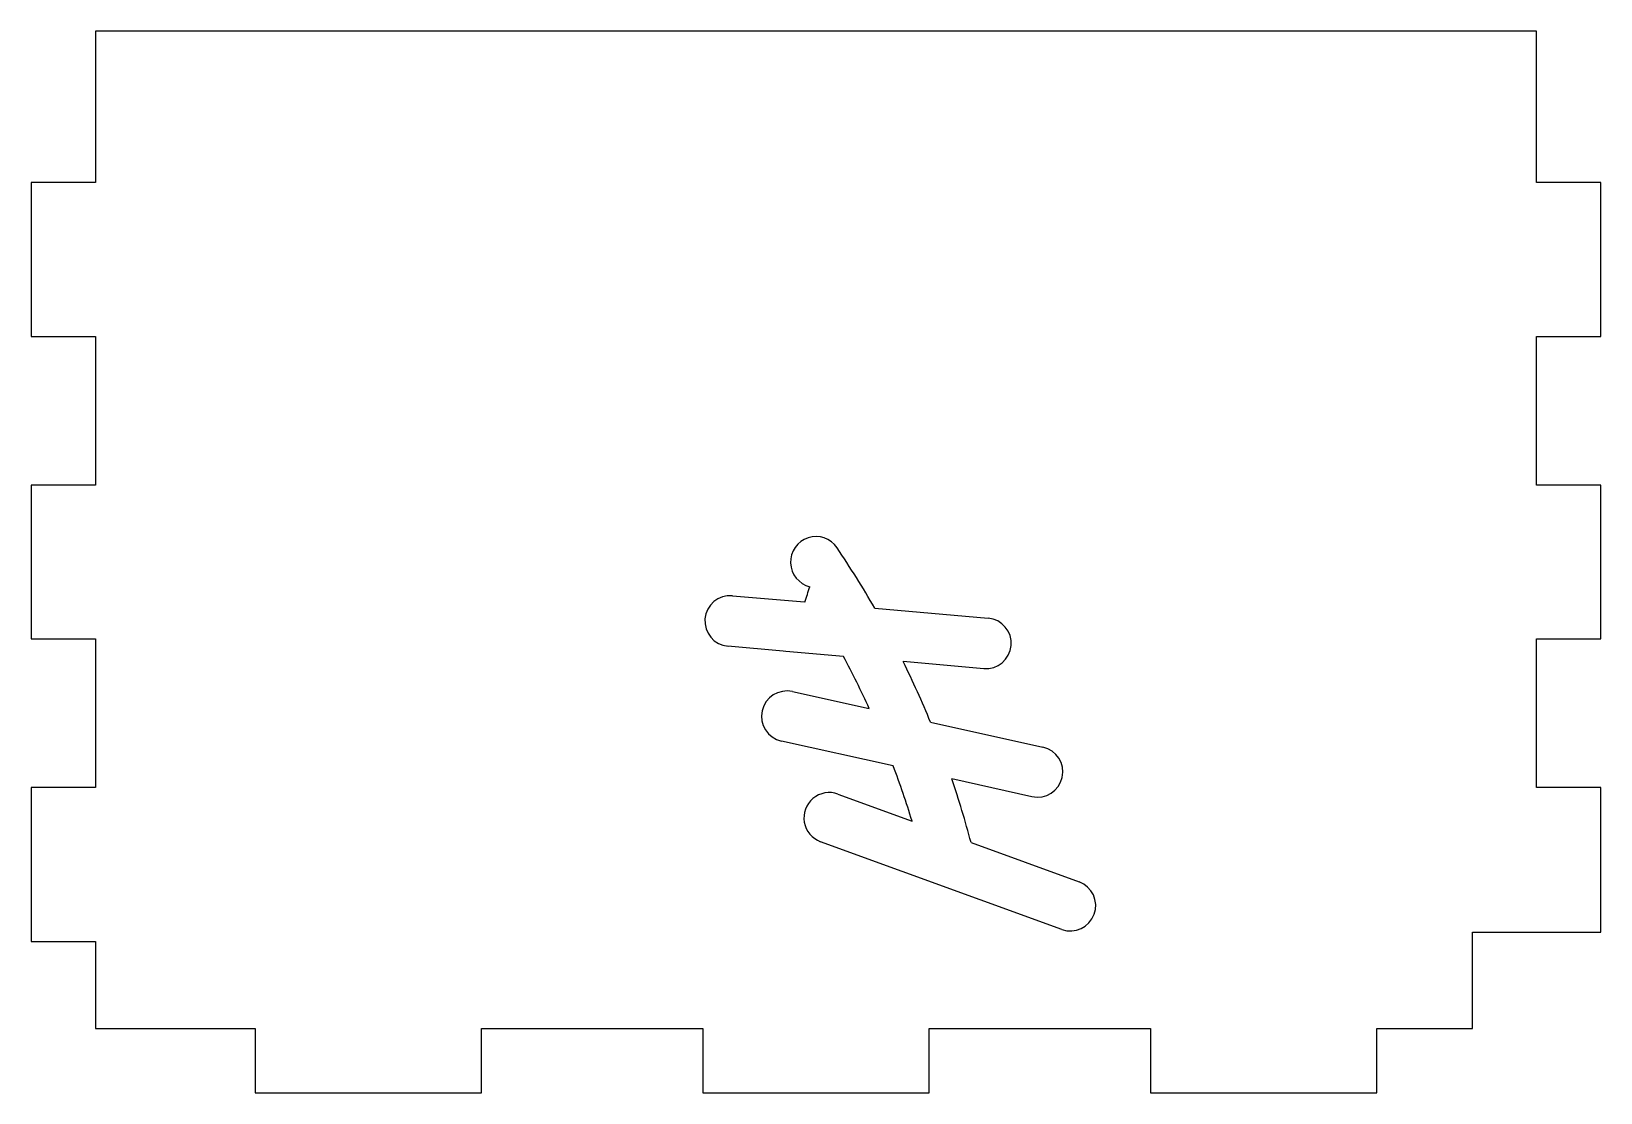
# Model space of a CAD drawing. Header units: millimetres. Extents: x -73 to 73, y -50 to 50.
import ezdxf

# ---------------------------------------------------------------- set-up
doc = ezdxf.new("R2010")
doc.units = ezdxf.units.MM
doc.layers.get('0').update_dxf_attribs({"linetype": 'CONTINUOUS'})

msp = doc.modelspace()

# ---------------------------------------------------------------- linework, layer by layer
for p, q in [((67.38, 49.63), (-67.38, 49.63)), ((-67.38, 49.63), (-67.38, 35.48)), ((67.38, 35.48), (67.38, 49.63)), ((-67.38, 35.48), (-73.38, 35.48)), ((-73.38, 35.48), (-73.38, 21.09)), ((73.38, 35.48), (67.38, 35.48)), ((73.38, 21.09), (73.38, 35.48)), ((-73.38, 21.09), (-67.38, 21.09)), ((-67.38, 21.09), (-67.38, 7.2)), ((67.38, 7.2), (67.38, 21.09)), ((67.38, 21.09), (73.38, 21.09)), ((-67.38, 7.2), (-73.38, 7.2)), ((-73.38, 7.2), (-73.38, -7.2)), ((73.38, 7.2), (67.38, 7.2)), ((73.38, -7.2), (73.38, 7.2)), ((-7.81, -3.15), (-1.06, -3.74)), ((5.49, -4.32), (16.1, -5.24)), ((-73.38, -7.2), (-67.38, -7.2)), ((-67.38, -7.2), (-67.38, -21.09)), ((67.38, -21.09), (67.38, -7.2)), ((67.38, -7.2), (73.38, -7.2)), ((-3.08, -8.33), (-8.23, -7.88)), ((-2.82, -8.36), (-3.08, -8.33)), ((2.56, -8.83), (-2.82, -8.36)), ((15.68, -9.98), (8.15, -9.32)), ((-2.21, -12.11), (4.98, -13.71)), ((10.71, -14.98), (21.22, -17.31)), ((7.22, -19.07), (-3.24, -16.75)), ((20.19, -21.95), (12.7, -20.29)), ((-67.38, -21.09), (-73.38, -21.09)), ((-73.38, -21.09), (-73.38, -35.48)), ((2.05, -21.7), (8.99, -24.23)), ((73.38, -21.09), (67.38, -21.09)), ((73.38, -34.63), (73.38, -21.09)), ((22.98, -34.37), (0.42, -26.17)), ((14.5, -26.23), (24.6, -29.91)), ((61.38, -43.63), (61.38, -34.63)), ((61.38, -34.63), (73.38, -34.63)), ((-73.38, -35.48), (-67.38, -35.48)), ((-67.38, -35.48), (-67.38, -43.63)), ((-67.38, -43.63), (-52.45, -43.63)), ((-52.45, -43.63), (-52.45, -49.63)), ((-31.27, -49.63), (-31.27, -43.63)), ((-31.27, -43.63), (-10.59, -43.63)), ((-10.59, -43.63), (-10.59, -49.63)), ((10.59, -43.63), (31.27, -43.63)), ((10.59, -49.63), (10.59, -43.63)), ((31.27, -43.63), (31.27, -49.63)), ((52.45, -49.63), (52.45, -43.63)), ((52.45, -43.63), (61.38, -43.63)), ((-52.45, -49.63), (-31.27, -49.63)), ((-10.59, -49.63), (10.59, -49.63)), ((31.27, -49.63), (52.45, -49.63))]:
    msp.add_line(p, q)
for centre, radius, start, end in [((0, 0), 2.38, 34.0496, 255.9717), ((-73.25, -49.5), 90.78, 29.8495, 34.0496), ((-73.25, 21.21), 76.39, 340.9292, 342.0673), ((-8.02, -5.52), 2.37, 85, 265), ((15.89, -7.61), 2.37, -95, 85), ((-73.25, -49.5), 86.03, 24.5831, 28.2135), ((-73.25, -49.5), 90.78, 22.3495, 26.2719), ((-2.72, -14.43), 2.37, 77.5, 257.5), ((20.71, -19.63), 2.37, -102.5, 77.5), ((-73.25, -49.5), 86.03, 17.0831, 20.7135), ((-73.25, -49.5), 90.78, 14.8495, 18.7719), ((1.24, -23.93), 2.37, 70, 250), ((23.79, -32.14), 2.37, -110, 70)]:
    msp.add_arc(centre, radius, start, end)

doc.saveas('drawing.dxf')
